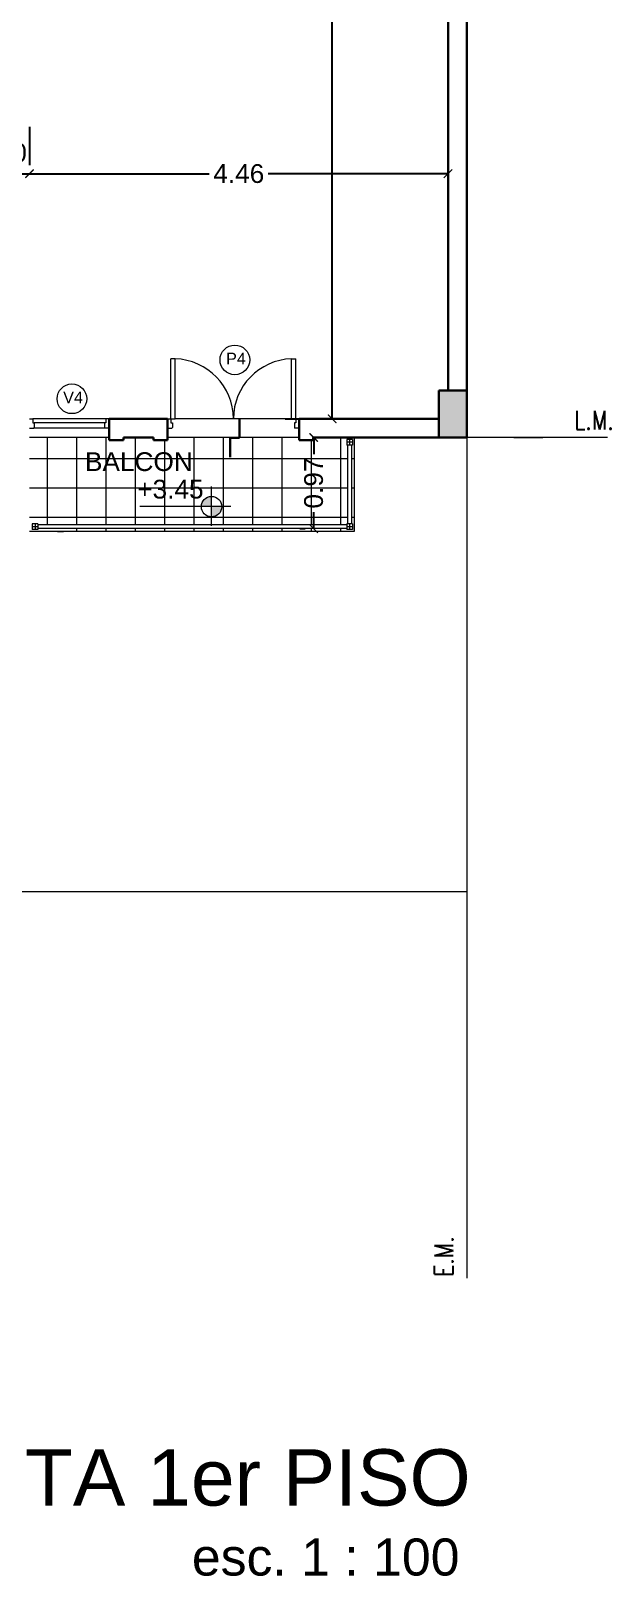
# Model space of a CAD drawing. Header units: millimetres. Extents: x 1578 to 2210, y 899 to 1032.
# Drawn here: x 1951.76 to 1957.95, y 974.54 to 991 of the extents above; entities that cross this region are included whole.
import ezdxf

# ---------------------------------------------------------------- set-up
doc = ezdxf.new("R2010")
doc.units = ezdxf.units.MM
for name, color, linetype, lineweight in [('CARPINTERIA', 7, 'Continuous', 18), ('COTAS', 7, 'Continuous', 15), ('ESTRUCTURA', 3, 'Continuous', 30), ('MUROS', 1, 'Continuous', 30), ('PISOS', 9, 'Continuous', 9), ('SANITARIOS', 7, 'Continuous', 20), ('TRAMAS', 7, 'Continuous', 15), ('UMBRALES', 7, 'Continuous', 18)]:
    doc.layers.add(name, color=color, linetype=linetype, lineweight=lineweight)
doc.styles.add('ROMANS', font='romans', dxfattribs={"height": 0.06})
doc.styles.add('STYLE1', font='ARIAL.TTF')
doc.dimstyles.get("Standard").update_dxf_attribs({"dimscale": 0, "dimtxt": 0.2, "dimasz": 0.09, "dimexe": 0.09, "dimexo": 0.5, "dimgap": 0.05, "dimtad": 0, "dimzin": 0, "dimdsep": 46, "dimtxsty": 'STYLE1', "dimblk1": 'ARCHTICK', "dimblk2": 'ARCHTICK', "dimsah": 1, "dimcen": 0, "dimadec": 0, "dimazin": 0, "dimtfac": 1, "dimtofl": 0, "dimtmove": 2, "dimatfit": 3, "dimldrblk": 'ARCHTICK', "dimfxl": 1, "dimtolj": 1, "dimtzin": 0, "dimarcsym": 0})

# ---------------------------------------------------------------- blocks, each defined once
blk = doc.blocks.new('_ARCHTICK')
at = {"color": 0, "linetype": 'ByBlock', "const_width": 0.15}
blk.add_lwpolyline([(-0.5, -0.5), (0.5, 0.5)], dxfattribs=at)
blk = doc.blocks.new('*D186')
at = {"layer": 'COTAS', "color": 0, "lineweight": -2}
for p, q in [((1951.149, 989.981), (1951.149, 989.571)), ((1951.749, 989.981), (1951.749, 989.571)), ((1951.149, 989.481), (1951.749, 989.481))]:
    blk.add_line(p, q, dxfattribs=at)
at = {"layer": 'DEFPOINTS', "color": 0}
for p in [(1951.149, 989.481), (1951.749, 989.481), (1951.749, 989.481)]:
    blk.add_point(p, dxfattribs=at)
at = {"layer": 'COTAS', "color": 0, "lineweight": -2, "xscale": 0.09, "yscale": 0.09, "zscale": 0.09, "rotation": 180}
blk.add_blockref('_ARCHTICK', (1951.149, 989.481), dxfattribs=at)
at = {"layer": 'COTAS', "color": 0, "lineweight": -2, "xscale": 0.09, "yscale": 0.09, "zscale": 0.09}
blk.add_blockref('_ARCHTICK', (1951.749, 989.481), dxfattribs=at)
at = {"layer": 'COTAS', "color": 0, "insert": (1951.449, 989.703), "char_height": 0.2, "attachment_point": 5, "style": 'STYLE1'}
blk.add_mtext('\\A1;0.60', dxfattribs=at)
blk = doc.blocks.new('*D187')
at = {"layer": 'COTAS', "color": 0, "lineweight": -2}
for p, q in [((1951.749, 989.891), (1951.749, 989.571)), ((1956.209, 989.891), (1956.209, 989.571)), ((1951.749, 989.481), (1953.665, 989.481)), ((1956.209, 989.481), (1954.293, 989.481))]:
    blk.add_line(p, q, dxfattribs=at)
at = {"layer": 'DEFPOINTS', "color": 0}
for p in [(1956.209, 989.481), (1951.749, 989.391), (1956.209, 989.391)]:
    blk.add_point(p, dxfattribs=at)
at = {"layer": 'COTAS', "color": 0, "lineweight": -2, "xscale": 0.09, "yscale": 0.09, "zscale": 0.09, "rotation": 180}
blk.add_blockref('_ARCHTICK', (1951.749, 989.481), dxfattribs=at)
at = {"layer": 'COTAS', "color": 0, "lineweight": -2, "xscale": 0.09, "yscale": 0.09, "zscale": 0.09}
blk.add_blockref('_ARCHTICK', (1956.209, 989.481), dxfattribs=at)
at = {"layer": 'COTAS', "color": 0, "insert": (1953.979, 989.481), "char_height": 0.2, "attachment_point": 5, "style": 'STYLE1'}
blk.add_mtext('\\A1;4.46', dxfattribs=at)
blk = doc.blocks.new('*D199')
at = {"layer": 'COTAS', "color": 0, "lineweight": -2}
for p, q in [((1954.777, 986.671), (1954.777, 986.495)), ((1955.271, 986.671), (1954.867, 986.671)), ((1954.777, 985.701), (1954.777, 985.876)), ((1954.629, 985.701), (1954.687, 985.701))]:
    blk.add_line(p, q, dxfattribs=at)
at = {"layer": 'DEFPOINTS', "color": 0}
for p in [(1954.771, 986.671), (1954.777, 986.671), (1955.129, 985.701)]:
    blk.add_point(p, dxfattribs=at)
at = {"layer": 'COTAS', "color": 0, "lineweight": -2, "xscale": 0.09, "yscale": 0.09, "zscale": 0.09}
for p, rotation in [((1954.777, 986.671), 90), ((1954.777, 985.701), 270)]:
    blk.add_blockref('_ARCHTICK', p, dxfattribs=dict(at, rotation=rotation))
at = {"layer": 'COTAS', "color": 0, "insert": (1954.777, 986.186), "char_height": 0.2, "attachment_point": 5, "rotation": 90, "style": 'STYLE1'}
blk.add_mtext('\\A1;0.97', dxfattribs=at)
blk = doc.blocks.new('*D200')
at = {"layer": 'COTAS', "color": 0, "lineweight": -2}
for p, q in [((1954.974, 997.064), (1954.974, 992.345)), ((1955.441, 997.064), (1955.064, 997.064)), ((1954.974, 986.871), (1954.974, 991.589)), ((1954.474, 986.871), (1954.884, 986.871))]:
    blk.add_line(p, q, dxfattribs=at)
at = {"layer": 'DEFPOINTS', "color": 0}
for p in [(1954.941, 997.064), (1954.974, 997.064), (1954.974, 986.871)]:
    blk.add_point(p, dxfattribs=at)
at = {"layer": 'COTAS', "color": 0, "lineweight": -2, "xscale": 0.09, "yscale": 0.09, "zscale": 0.09}
for p, rotation in [((1954.974, 997.064), 90), ((1954.974, 986.871), 270)]:
    blk.add_blockref('_ARCHTICK', p, dxfattribs=dict(at, rotation=rotation))
at = {"layer": 'COTAS', "color": 0, "insert": (1954.974, 991.967), "char_height": 0.2, "attachment_point": 5, "rotation": 90, "style": 'STYLE1'}
blk.add_mtext('\\A1;10.19', dxfattribs=at)

msp = doc.modelspace()

# ---------------------------------------------------------------- hatches: boundary and pattern name
at = {"layer": 'COTAS', "ltscale": 0.1}
h = msp.add_hatch(color=256, dxfattribs=at)
h.paths.add_polyline_path([(1953.689, 985.935), (1953.798, 985.935, -0.414214), (1953.689, 985.826)])
h.paths.add_polyline_path([(1953.689, 986.043), (1953.689, 985.935), (1953.581, 985.935, -0.414214)])
at = {"layer": 'PISOS', "ltscale": 0.05}
h = msp.add_hatch(color=256, dxfattribs=at)
h.paths.add_polyline_path([(1956.109, 986.671), (1956.409, 986.671), (1956.409, 987.171), (1956.109, 987.171)])
h.paths.add_polyline_path([(1949.234, 986.671), (1949.534, 986.671), (1949.534, 987.171), (1949.484, 987.171), (1949.234, 987.171)])
h.paths.add_polyline_path([(1945.189, 986.971), (1945.189, 986.671), (1945.689, 986.671), (1945.689, 986.971)])
h.paths.add_polyline_path([(1942.884, 987.071, 1), (1942.634, 987.071, 1)])
h.paths.add_polyline_path([(1942.359, 989.501), (1942.659, 989.501), (1942.659, 990.001), (1942.359, 990.001)])
h.paths.add_polyline_path([(1942.859, 991.281), (1942.859, 991.581), (1942.359, 991.581), (1942.359, 991.281)])
h.paths.add_polyline_path([(1942.359, 997.114), (1942.359, 996.814), (1942.859, 996.814), (1942.859, 997.114)])
h.paths.add_polyline_path([(1949.534, 994.764), (1949.234, 994.764), (1949.234, 994.264), (1949.534, 994.264)])
h.paths.add_polyline_path([(1949.234, 997.214), (1949.234, 996.714), (1949.534, 996.714), (1949.534, 997.214)])
h.paths.add_polyline_path([(1949.234, 991.181), (1949.534, 991.181), (1949.534, 991.681), (1949.234, 991.681)])
h.paths.add_polyline_path([(1956.109, 996.714), (1956.409, 996.714), (1956.409, 997.214), (1956.109, 997.214)])
h.paths.add_polyline_path([(1956.109, 1002.381), (1956.409, 1002.381), (1956.409, 1002.881), (1956.109, 1002.881)])
h.paths.add_polyline_path([(1956.109, 1006.331), (1956.409, 1006.331), (1956.409, 1006.831), (1956.109, 1006.831)])
h.paths.add_polyline_path([(1949.234, 1006.331), (1949.534, 1006.331), (1949.534, 1006.831), (1949.234, 1006.831)])
h.paths.add_polyline_path([(1942.859, 1006.831), (1942.359, 1006.831), (1942.359, 1006.531), (1942.859, 1006.531)])

# ---------------------------------------------------------------- linework, layer by layer
at = {"layer": 'CARPINTERIA'}
for p, q in [((1953.256, 986.871), (1953.256, 987.509)), ((1953.301, 987.509), (1953.256, 987.509)), ((1953.301, 986.871), (1953.301, 987.509)), ((1954.541, 986.871), (1954.541, 987.509)), ((1954.541, 987.509), (1954.586, 987.509)), ((1954.586, 986.871), (1954.586, 987.509)), ((1951.749, 986.871), (1951.784, 986.871)), ((1952.564, 986.871), (1951.784, 986.871)), ((1951.784, 986.871), (1951.784, 986.826)), ((1951.784, 986.826), (1951.799, 986.826)), ((1951.799, 986.826), (1951.799, 986.776)), ((1952.549, 986.826), (1951.799, 986.826)), ((1952.549, 986.826), (1952.549, 986.776)), ((1952.564, 986.826), (1952.549, 986.826)), ((1952.564, 986.871), (1952.564, 986.826)), ((1952.599, 986.871), (1952.564, 986.871)), ((1952.599, 986.871), (1952.599, 986.771)), ((1953.221, 986.871), (1953.256, 986.871)), ((1953.221, 986.871), (1953.221, 986.771)), ((1953.256, 986.871), (1953.256, 986.826)), ((1953.256, 986.871), (1953.301, 986.871)), ((1953.256, 986.826), (1953.271, 986.826)), ((1953.271, 986.826), (1953.271, 986.776)), ((1954.586, 986.871), (1954.541, 986.871)), ((1954.571, 986.826), (1954.571, 986.776)), ((1954.586, 986.826), (1954.571, 986.826)), ((1954.621, 986.871), (1954.586, 986.871)), ((1954.586, 986.871), (1954.586, 986.826)), ((1954.621, 986.871), (1954.621, 986.771)), ((1951.749, 986.771), (1951.794, 986.771)), ((1952.554, 986.771), (1951.794, 986.771)), ((1952.599, 986.771), (1952.554, 986.771)), ((1953.221, 986.771), (1953.266, 986.771)), ((1954.621, 986.771), (1954.576, 986.771))]:
    msp.add_line(p, q, dxfattribs=at)
for centre, radius, start, end in [((1953.279, 986.867), 0.643, 0.3358, 87.9932), ((1954.564, 986.867), 0.643, 92.0068, 179.6642), ((1951.794, 986.776), 0.005, 270, 0), ((1952.554, 986.776), 0.005, 180, 270), ((1953.266, 986.776), 0.005, 270, 0), ((1954.576, 986.776), 0.005, 180, 270)]:
    msp.add_arc(centre, radius, start, end, dxfattribs=at)
at = {"layer": 'COTAS', "ltscale": 0.05}
for p, q in [((1956.909, 986.671), (1957.22, 986.671)), ((1952.049, 985.671), (1952.113, 985.671)), ((1952.049, 985.671), (1952.113, 985.671))]:
    msp.add_line(p, q, dxfattribs=at)
at = {"layer": 'COTAS', "ltscale": 0.1}
for p, q in [((1953.689, 985.731), (1953.689, 986.15)), ((1953.893, 985.935), (1952.926, 985.935))]:
    msp.add_line(p, q, dxfattribs=at)
at = {"layer": 'COTAS'}
for centre in [(1953.937, 987.497), (1952.201, 987.083)]:
    msp.add_circle(centre, 0.158, dxfattribs=at)
at = {"layer": 'COTAS', "ltscale": 0.1}
msp.add_circle((1953.689, 985.935), 0.109, dxfattribs=at)
at = {"layer": 'ESTRUCTURA', "ltscale": 0.05}
for p, q in [((1956.409, 987.171), (1956.109, 987.171)), ((1956.109, 987.171), (1956.109, 986.671)), ((1956.409, 986.671), (1956.409, 987.171)), ((1956.109, 986.671), (1956.409, 986.671))]:
    msp.add_line(p, q, dxfattribs=at)
at = {"layer": 'MUROS'}
for p, q in [((1956.209, 991.181), (1956.209, 987.171)), ((1956.409, 991.181), (1956.409, 987.171)), ((1952.599, 986.871), (1952.599, 986.641)), ((1953.221, 986.871), (1952.599, 986.871)), ((1953.221, 986.871), (1953.221, 986.641)), ((1953.987, 986.871), (1953.987, 986.666)), ((1956.109, 986.871), (1954.621, 986.871)), ((1954.621, 986.871), (1954.621, 986.641)), ((1952.749, 986.641), (1952.599, 986.641)), ((1952.749, 986.671), (1952.749, 986.641)), ((1953.071, 986.671), (1952.749, 986.671)), ((1953.071, 986.671), (1953.071, 986.641)), ((1953.221, 986.641), (1953.071, 986.641)), ((1953.987, 986.666), (1953.887, 986.666)), ((1953.887, 986.666), (1953.887, 986.461)), ((1954.771, 986.641), (1954.621, 986.641)), ((1956.109, 986.671), (1954.771, 986.671)), ((1954.771, 986.671), (1954.771, 986.641))]:
    msp.add_line(p, q, dxfattribs=at)
at = {"layer": 'PISOS', "ltscale": 0.05}
for p, q in [((1951.941, 985.741), (1951.941, 986.671)), ((1952.253, 985.741), (1952.253, 986.671)), ((1952.566, 985.741), (1952.566, 986.671)), ((1952.878, 985.741), (1952.878, 986.671)), ((1953.191, 985.741), (1953.191, 986.641)), ((1953.503, 985.741), (1953.503, 986.671)), ((1953.816, 985.741), (1953.816, 986.671)), ((1954.128, 985.741), (1954.128, 986.671)), ((1954.441, 985.741), (1954.441, 986.671)), ((1954.753, 985.741), (1954.753, 986.641)), ((1955.066, 985.741), (1955.066, 986.671)), ((1955.139, 986.443), (1951.749, 986.443)), ((1955.209, 986.443), (1955.179, 986.443)), ((1955.139, 986.131), (1951.749, 986.131)), ((1955.209, 986.131), (1955.179, 986.131)), ((1955.139, 985.818), (1951.749, 985.818)), ((1955.209, 985.818), (1955.179, 985.818)), ((1952.253, 985.671), (1952.253, 985.701)), ((1952.566, 985.671), (1952.566, 985.701)), ((1952.878, 985.671), (1952.878, 985.701)), ((1953.191, 985.671), (1953.191, 985.701)), ((1953.503, 985.671), (1953.503, 985.701)), ((1953.816, 985.671), (1953.816, 985.701)), ((1954.128, 985.671), (1954.128, 985.701)), ((1954.441, 985.671), (1954.441, 985.701)), ((1954.753, 985.671), (1954.753, 985.701)), ((1955.066, 985.671), (1955.066, 985.701))]:
    msp.add_line(p, q, dxfattribs=at)
at = {"layer": 'SANITARIOS'}
for p, q in [((1955.189, 986.651), (1955.129, 986.651)), ((1955.129, 986.651), (1955.129, 986.591)), ((1955.159, 986.651), (1955.159, 986.591)), ((1955.189, 986.651), (1955.189, 986.591)), ((1955.189, 986.621), (1955.129, 986.621)), ((1955.189, 986.591), (1955.129, 986.591)), ((1955.139, 986.591), (1955.139, 985.751)), ((1955.179, 986.591), (1955.179, 985.751)), ((1951.779, 985.751), (1951.779, 985.691)), ((1951.839, 985.751), (1951.779, 985.751)), ((1951.839, 985.721), (1951.779, 985.721)), ((1951.839, 985.691), (1951.779, 985.691)), ((1951.809, 985.751), (1951.809, 985.691)), ((1951.839, 985.751), (1951.839, 985.691)), ((1955.129, 985.741), (1951.839, 985.741)), ((1955.129, 985.701), (1951.839, 985.701)), ((1955.129, 985.751), (1955.129, 985.691)), ((1955.189, 985.751), (1955.129, 985.751)), ((1955.189, 985.721), (1955.129, 985.721)), ((1955.189, 985.691), (1955.129, 985.691)), ((1955.159, 985.751), (1955.159, 985.691)), ((1955.189, 985.751), (1955.189, 985.691))]:
    msp.add_line(p, q, dxfattribs=at)
at = {"layer": 'TRAMAS', "ltscale": 0.1}
msp.add_line((1954.541, 986.871), (1953.301, 986.871), dxfattribs=at)
at = {"layer": 'TRAMAS'}
for p, q in [((1956.409, 986.671), (1956.409, 977.718)), ((1956.409, 981.831), (1943.989, 981.831))]:
    msp.add_line(p, q, dxfattribs=at)
at = {"layer": 'UMBRALES'}
for p, q in [((1952.599, 986.671), (1951.749, 986.671)), ((1954.621, 986.671), (1953.221, 986.671)), ((1955.209, 986.671), (1955.209, 985.671)), ((1957.909, 986.671), (1956.409, 986.671)), ((1955.209, 985.671), (1951.749, 985.671))]:
    msp.add_line(p, q, dxfattribs=at)

# ---------------------------------------------------------------- texts
at = {"layer": 'COTAS', "style": 'STYLE1'}
for s, height, p in [('P4', 0.1231, (1953.844, 987.451)), ('V4', 0.1231, (1952.108, 987.036)), ('BALCON', 0.2, (1952.34, 986.314)), ('+3.45', 0.2, (1952.897, 986.021))]:
    msp.add_text(s, height=height, dxfattribs=at).set_placement(p)
at = {"layer": 'COTAS', "style": 'ROMANS', "width": 0.8}
msp.add_text('L.M.', height=0.2, dxfattribs=at).set_placement((1957.555, 986.756))
msp.add_text('E.M.', height=0.2, rotation=90, dxfattribs=at).set_placement((1956.265, 977.731))
at = {"layer": 'MUROS', "color": 0, "style": 'STYLE1'}
for s, height, p in [('PLANTA 1er PISO', 0.6, (1949.51, 975.295)), ('esc. 1 : 100', 0.39492, (1953.479, 974.55))]:
    msp.add_text(s, height=height, dxfattribs=at).set_placement(p)

# ---------------------------------------------------------------- dimensions: what is measured, and where the dimension line sits
at = {"layer": 'COTAS'}
for base, p1, p2, picture, middle in [((1954.974, 997.064), (1954.974, 986.871), (1954.941, 997.064), '*D200', (1954.974, 991.967)), ((1954.777, 986.671), (1955.129, 985.701), (1954.771, 986.671), '*D199', (1954.777, 986.186))]:
    dim = msp.add_linear_dim(base=base, p1=p1, p2=p2, angle=90, dimstyle='Standard', override={"dimscale": 1}, dxfattribs=at)
    dim.commit()
    dim.dimension.update_dxf_attribs({"geometry": picture, "text_midpoint": middle})
dim = msp.add_linear_dim(base=(1951.749, 989.481), p1=(1951.149, 989.481), p2=(1951.749, 989.481), dimstyle='Standard', override={"dimscale": 1}, dxfattribs=at)
dim.commit()
dim.dimension.update_dxf_attribs({"geometry": '*D186', "text_midpoint": (1951.449, 989.703), "dimtype": 160})
dim = msp.add_linear_dim(base=(1956.209, 989.481), p1=(1951.749, 989.391), p2=(1956.209, 989.391), dimstyle='Standard', override={"dimscale": 1}, dxfattribs=at)
dim.commit()
dim.dimension.update_dxf_attribs({"geometry": '*D187', "text_midpoint": (1953.979, 989.481)})

doc.saveas('drawing.dxf')
